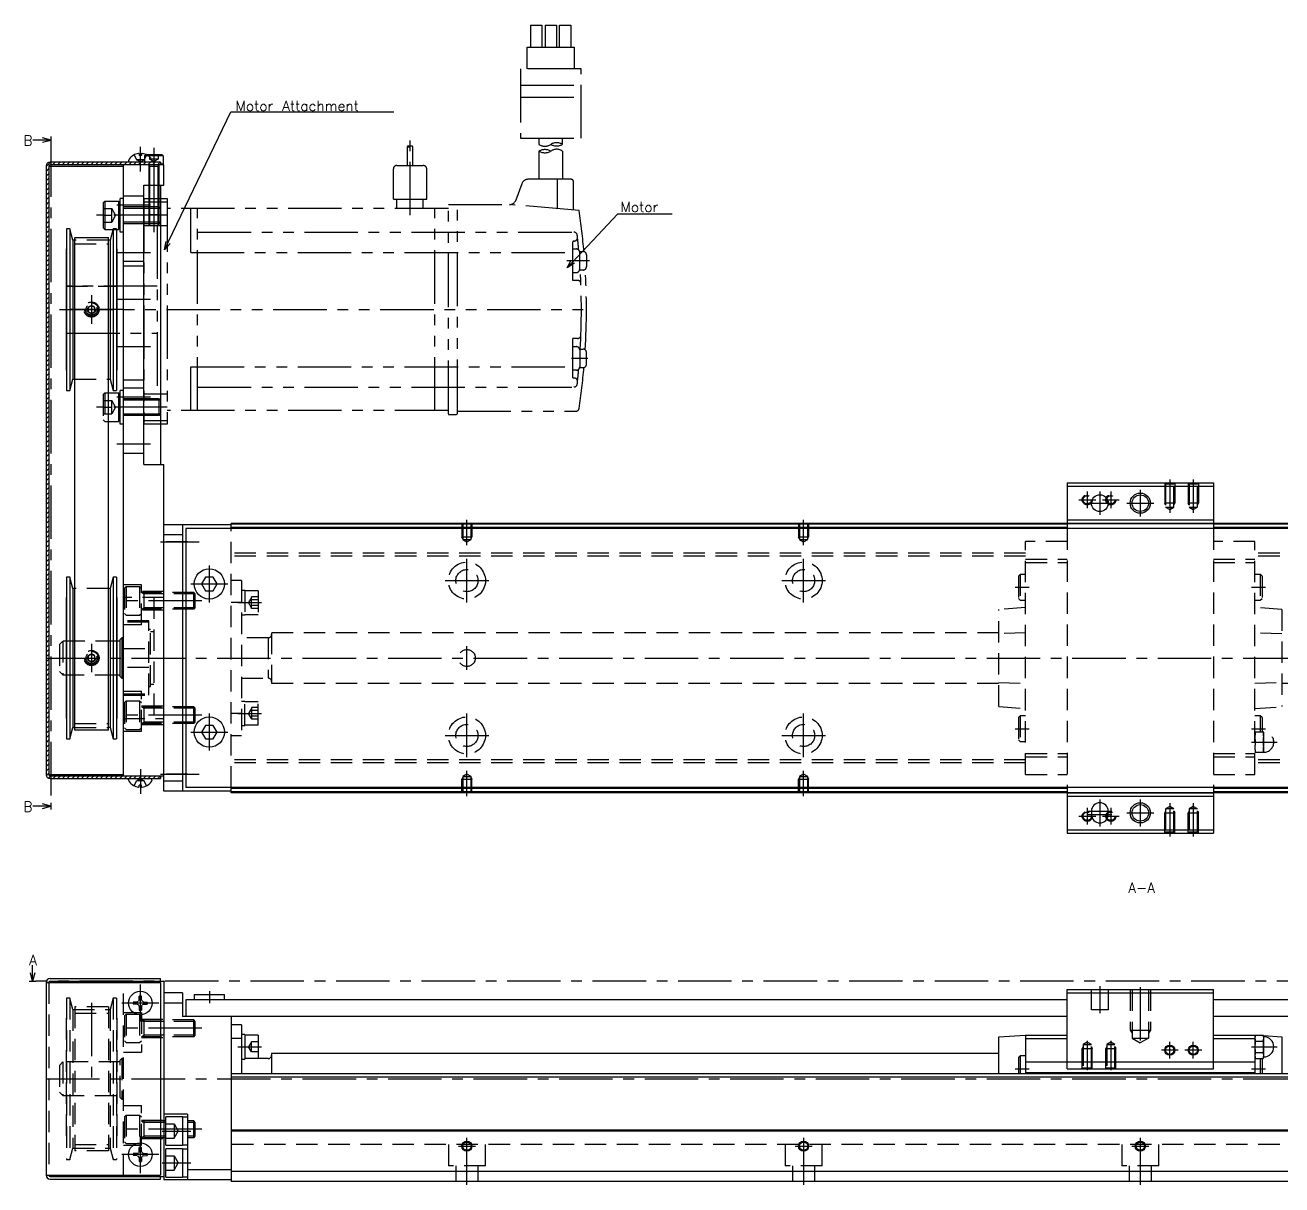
# Model space of a CAD drawing. Extents: x -2 to 939, y -8 to 353.
# Drawn here: x 317.5 to 690.7, y 9 to 353.5 of the extents above; entities that cross this region are included whole.
import ezdxf

# ---------------------------------------------------------------- set-up
doc = ezdxf.new("R2010")
doc.units = 0
doc.header["$LTSCALE"] = 0.5
for name, pattern in [('CENTER', [50.8, 31.75, -6.35, 6.35, -6.35]), ('DASHED', [19.05, 12.7, -6.35]), ('PHANTOM', [63.5, 31.75, -6.35, 6.35, -6.35, 6.35, -6.35])]:
    doc.linetypes.add(name, pattern=pattern)
for name, color, linetype in [('MSM_CENTER', 1, 'CENTER'), ('MSM_CONTINUOUS', 7, 'CONTINUOUS'), ('MSM_DASHED', 4, 'DASHED'), ('MSM_IMAGINARY', 6, 'PHANTOM'), ('MSM_NARROW', 5, 'CONTINUOUS'), ('MSM_PART_NUMBER', 7, 'CONTINUOUS')]:
    doc.layers.add(name, color=color, linetype=linetype)
doc.styles.get("Standard").update_dxf_attribs({"font": 'txt.shx', "height": 3, "bigfont": 'bigfont.shx'})

msp = doc.modelspace()

# ---------------------------------------------------------------- linework, layer by layer
at = {"layer": 'MSM_CENTER'}
for p, q in [((325.07, 318.37), (325.07, 122.5)), ((351.67, 310), (351.67, 317.37)), ((355.67, 317), (355.67, 295)), ((354.67, 300), (344.67, 300)), ((359.67, 297), (338.67, 297)), ((344.67, 286), (354.67, 286)), ((337.17, 273.25), (337.17, 264.75)), ((346.67, 269), (327.67, 269)), ((354.67, 272), (344.67, 272)), ((344.67, 258), (354.67, 258)), ((354.67, 243), (344.67, 243)), ((359.67, 240), (338.67, 240)), ((354.67, 229), (344.67, 229)), ((657.42, 218.5), (657.42, 208.59)), ((664.42, 218.5), (664.42, 208.59)), ((632.92, 215), (632.92, 210)), ((636.67, 215), (636.67, 208)), ((639.92, 215), (639.92, 210)), ((648.67, 215.5), (648.67, 207.5)), ((630.42, 212.5), (635.42, 212.5)), ((633.17, 211.5), (640.17, 211.5)), ((637.42, 212.5), (642.42, 212.5)), ((644.67, 211.5), (652.67, 211.5)), ((448.67, 198.99), (448.67, 206.5)), ((548.67, 198.99), (548.67, 206.5)), ((357.67, 200), (369.17, 200)), ((448.67, 182), (448.67, 195)), ((548.67, 182), (548.67, 195)), ((372.17, 182), (372.17, 193)), ((366.67, 187.5), (377.67, 187.5)), ((442.17, 188.5), (455.17, 188.5)), ((542.17, 188.5), (555.17, 188.5)), ((611.52, 186.5), (615.62, 186.5)), ((681.72, 186.5), (685.82, 186.5)), ((369.97, 182.5), (344.67, 182.5)), ((380.67, 181.95), (387.67, 181.95)), ((337.17, 169.75), (337.17, 161.25)), ((448.67, 162), (448.67, 169)), ((323.67, 165.5), (932.67, 165.5)), ((369.97, 148.5), (344.67, 148.5)), ((372.17, 138), (372.17, 149)), ((380.67, 149.05), (387.67, 149.05)), ((448.67, 136), (448.67, 149)), ((548.67, 136), (548.67, 149)), ((366.67, 143.5), (377.67, 143.5)), ((442.17, 142.5), (455.17, 142.5)), ((542.17, 142.5), (555.17, 142.5)), ((611.52, 144.5), (615.62, 144.5)), ((681.72, 144.5), (685.82, 144.5)), ((681.72, 140.5), (689.32, 140.5)), ((351.67, 132.5), (351.67, 125.13)), ((357.67, 131), (369.17, 131)), ((448.67, 124.5), (448.67, 132.01)), ((548.67, 124.5), (548.67, 132.01)), ((636.67, 123.5), (636.67, 115.5)), ((648.67, 123.5), (648.67, 115.5)), ((632.92, 121), (632.92, 116)), ((633.17, 120), (640.17, 120)), ((639.92, 121), (639.92, 116)), ((644.67, 119.5), (652.67, 119.5)), ((657.42, 122.41), (657.42, 112.5)), ((664.42, 122.41), (664.42, 112.5)), ((630.42, 118.5), (635.42, 118.5)), ((633.17, 119), (640.17, 119)), ((637.42, 118.5), (642.42, 118.5)), ((933.67, 69.5), (320.67, 69.5)), ((351.67, 57.5), (351.67, 68.5)), ((636.67, 68), (636.67, 60)), ((648.67, 67.76), (648.67, 50.18)), ((372.17, 66.5), (372.17, 63)), ((337.17, 63.12), (337.17, 38.5)), ((357.17, 63), (346.17, 63)), ((369.97, 55.5), (344.67, 55.5)), ((380.67, 50), (387.67, 50)), ((632.92, 51.81), (632.92, 43.1)), ((639.92, 51.81), (639.92, 43.1)), ((659.92, 49), (654.92, 49)), ((657.42, 46.5), (657.42, 51.5)), ((666.92, 49), (661.92, 49)), ((664.42, 46.5), (664.42, 51.5)), ((681.72, 50), (689.32, 50)), ((611.52, 43.5), (615.62, 43.5)), ((681.72, 43.5), (685.82, 43.5)), ((323.67, 40.5), (932.67, 40.5)), ((369.97, 25.5), (344.67, 25.5)), ((351.67, 12.5), (351.67, 23.5)), ((358.17, 25), (366.67, 25)), ((448.67, 9), (448.67, 23)), ((548.67, 23), (548.67, 9)), ((648.67, 23), (648.67, 9)), ((446.17, 20.5), (451.17, 20.5)), ((546.17, 20.5), (551.17, 20.5)), ((646.17, 20.5), (651.17, 20.5)), ((357.17, 18), (346.17, 18)), ((358.17, 15.5), (366.67, 15.5))]:
    msp.add_line(p, q, dxfattribs=at)
at = {"layer": 'MSM_CONTINUOUS', "extrusion": (0, 0, -1)}
for p, q in [((325.07, 319.37), (319.71, 319.37)), ((325.07, 319.37), (322.57, 320.04)), ((322.57, 318.7), (325.07, 319.37)), ((325.07, 121.5), (319.71, 121.5)), ((325.07, 121.5), (322.57, 122.17)), ((322.57, 120.83), (325.07, 121.5))]:
    msp.add_line(p, q, dxfattribs=at)
at = {"layer": 'MSM_CONTINUOUS'}
for p, q in [((325.07, 320.37), (325.07, 318.37)), ((351.34, 315.29), (351.36, 314.8)), ((351.98, 314.8), (351.36, 314.8)), ((352, 315.29), (351.98, 314.8)), ((358.12, 315), (353.41, 315)), ((358.42, 314.7), (353.93, 314.7)), ((358.12, 315), (358.42, 314.7)), ((358.42, 314.7), (358.42, 312.3)), ((323.67, 311.6), (323.67, 130.9)), ((324.47, 311.6), (324.47, 130.9)), ((324.47, 311.6), (346.67, 311.6)), ((357.67, 312.8), (324.87, 312.8)), ((358.67, 312), (324.87, 312)), ((346.67, 130.5), (346.67, 312)), ((348.2, 313.16), (348.17, 312.8)), ((355.13, 313.16), (355.17, 312.8)), ((357.67, 312.8), (357.67, 312)), ((357.67, 312.3), (358.42, 312.3)), ((358.12, 312), (358.42, 312.3)), ((358.67, 306), (358.67, 312)), ((352.67, 223), (352.67, 306)), ((352.67, 306), (358.67, 306)), ((354.17, 306), (354.17, 299.5)), ((357.17, 306), (357.17, 299.5)), ((357.67, 306), (357.67, 223)), ((341.17, 301.25), (340.67, 300.75)), ((340.67, 300.75), (340.67, 293.25)), ((341.17, 301.25), (341.17, 292.75)), ((341.17, 301.25), (345.17, 301.25)), ((345.17, 301.25), (345.17, 292.75)), ((345.17, 301.25), (345.67, 300.75)), ((345.67, 292), (345.67, 302)), ((346.67, 302), (345.67, 302)), ((357.23, 299.5), (352.67, 299.5)), ((357.23, 294.5), (357.23, 299.5)), ((357.67, 299.07), (357.23, 299.5)), ((357.23, 294.5), (357.67, 294.93)), ((329.73, 293), (329.73, 245)), ((330.76, 293), (329.73, 293)), ((330.76, 293), (330.76, 245)), ((331.67, 289.62), (330.76, 293)), ((341.17, 292.75), (340.67, 293.25)), ((341.17, 292.75), (343.5, 292.75)), ((343.57, 293), (342.67, 289.62)), ((343.57, 293), (343.57, 245)), ((344.61, 293), (343.57, 293)), ((344.61, 293), (344.61, 245)), ((344.61, 292.75), (345.17, 292.75)), ((345.17, 292.75), (345.67, 293.25)), ((346.67, 292), (345.67, 292)), ((357.23, 294.5), (352.67, 294.5)), ((331.67, 289.62), (331.67, 248.37)), ((332.17, 289.62), (331.67, 289.62)), ((332.17, 144.07), (332.17, 290.43)), ((332.17, 290.43), (342.17, 290.43)), ((342.17, 144.07), (342.17, 290.43)), ((342.67, 289.62), (342.17, 289.62)), ((342.67, 289.62), (342.67, 248.37)), ((329.67, 287), (329.67, 251)), ((329.73, 287), (329.67, 287)), ((344.67, 287), (344.61, 287)), ((344.67, 287), (344.67, 251)), ((329.67, 251), (329.73, 251)), ((344.61, 251), (344.67, 251)), ((330.76, 245), (331.67, 248.37)), ((331.67, 248.37), (332.17, 248.37)), ((342.17, 248.37), (342.67, 248.37)), ((342.67, 248.37), (343.57, 245)), ((329.73, 245), (330.76, 245)), ((342.17, 244.25), (345.17, 244.25)), ((343.57, 245), (344.61, 245)), ((345.17, 244.25), (345.17, 235.75)), ((345.17, 244.25), (345.67, 243.75)), ((345.67, 235), (345.67, 245)), ((346.67, 245), (345.67, 245)), ((357.23, 242.5), (352.67, 242.5)), ((357.67, 242.07), (357.23, 242.5)), ((357.23, 237.5), (357.23, 242.5)), ((342.17, 235.75), (345.17, 235.75)), ((345.17, 235.75), (345.67, 236.25)), ((357.23, 237.5), (352.67, 237.5)), ((357.23, 237.5), (357.67, 237.93)), ((346.67, 235), (345.67, 235)), ((352.67, 223), (358.67, 223)), ((358.67, 125.9), (358.67, 223)), ((626.92, 217.5), (626.92, 204)), ((626.92, 217.5), (670.42, 217.5)), ((626.92, 216.5), (670.42, 216.5)), ((670.42, 217.5), (670.42, 204)), ((378.67, 204), (378.67, 205.5)), ((918.67, 205.5), (378.67, 205.5)), ((626.92, 205.3), (378.67, 205.3)), ((626.92, 206.5), (670.42, 206.5)), ((626.92, 205.5), (670.42, 205.5)), ((918.67, 205.3), (670.42, 205.3)), ((378.67, 205.1), (358.67, 205.1)), ((364.17, 202.1), (358.67, 202.1)), ((364.17, 205.1), (364.17, 125.9)), ((365.17, 204), (365.17, 127)), ((930.17, 204), (365.17, 204)), ((626.92, 204.3), (378.67, 204.3)), ((918.67, 204.3), (670.42, 204.3)), ((329.73, 189.5), (329.73, 141.5)), ((330.76, 189.5), (329.73, 189.5)), ((330.76, 189.5), (330.76, 141.5)), ((331.67, 186.12), (330.76, 189.5)), ((343.57, 189.5), (342.67, 186.12)), ((343.57, 189.5), (343.57, 141.5)), ((344.61, 189.5), (343.57, 189.5)), ((344.61, 189.5), (344.61, 141.5)), ((371.01, 189.5), (369.86, 187.5)), ((369.86, 187.5), (371.01, 185.5)), ((373.32, 189.5), (371.01, 189.5)), ((374.48, 187.5), (373.32, 189.5)), ((373.32, 185.5), (374.48, 187.5)), ((329.67, 183.5), (329.67, 147.5)), ((329.73, 183.5), (329.67, 183.5)), ((331.67, 186.12), (331.67, 144.87)), ((332.17, 186.12), (331.67, 186.12)), ((342.67, 186.12), (342.17, 186.12)), ((342.67, 186.12), (342.67, 144.87)), ((344.67, 183.5), (344.61, 183.5)), ((344.67, 183.5), (344.67, 147.5)), ((371.01, 185.5), (373.32, 185.5)), ((345.67, 170.5), (344.67, 170.5)), ((346.17, 171.5), (345.67, 171)), ((345.67, 160), (345.67, 171)), ((346.17, 171.5), (346.17, 159.5)), ((346.67, 171.5), (346.17, 171.5)), ((344.67, 160.5), (345.67, 160.5)), ((345.67, 160), (346.17, 159.5)), ((346.17, 159.5), (346.67, 159.5)), ((329.67, 147.5), (329.73, 147.5)), ((344.61, 147.5), (344.67, 147.5)), ((330.76, 141.5), (331.67, 144.87)), ((331.67, 144.87), (332.17, 144.87)), ((342.17, 144.07), (332.17, 144.07)), ((342.67, 144.87), (342.17, 144.87)), ((342.67, 144.87), (343.57, 141.5)), ((371.01, 145.5), (369.86, 143.5)), ((369.86, 143.5), (371.01, 141.5)), ((373.32, 145.5), (371.01, 145.5)), ((374.48, 143.5), (373.32, 145.5)), ((373.32, 141.5), (374.48, 143.5)), ((329.73, 141.5), (330.76, 141.5)), ((343.57, 141.5), (344.61, 141.5)), ((371.01, 141.5), (373.32, 141.5)), ((324.47, 130.9), (346.67, 130.9)), ((324.87, 130.5), (358.67, 130.5)), ((324.87, 129.7), (357.67, 129.7)), ((348.2, 129.34), (348.17, 129.7)), ((351.34, 127.21), (351.36, 127.7)), ((351.98, 127.7), (351.36, 127.7)), ((352, 127.21), (351.98, 127.7)), ((355.13, 129.34), (355.17, 129.7)), ((357.67, 130.5), (357.67, 129.7)), ((364.17, 128.9), (358.67, 128.9)), ((930.17, 127), (365.17, 127)), ((378.67, 125.5), (378.67, 127)), ((626.92, 127), (626.92, 113.5)), ((670.42, 127), (670.42, 113.5)), ((378.67, 125.9), (358.67, 125.9)), ((626.92, 126.7), (378.67, 126.7)), ((626.92, 125.7), (378.67, 125.7)), ((918.67, 125.5), (378.67, 125.5)), ((626.92, 125.5), (670.42, 125.5)), ((626.92, 124.5), (670.42, 124.5)), ((918.67, 126.7), (670.42, 126.7)), ((918.67, 125.7), (670.42, 125.7)), ((325.07, 122.5), (325.07, 120.5)), ((634.17, 120), (634.17, 119)), ((639.17, 119), (639.17, 120)), ((626.92, 114.5), (670.42, 114.5)), ((626.92, 113.5), (670.42, 113.5)), ((319.67, 69.5), (319, 72)), ((319.67, 69.5), (319.67, 74.23)), ((320.34, 72), (319.67, 69.5)), ((318.67, 69.5), (320.67, 69.5)), ((323.67, 69.1), (323.67, 11.9)), ((323.67, 69.1), (357.67, 69.1)), ((324.87, 70.3), (357.67, 70.3)), ((324.87, 69.5), (358.67, 69.5)), ((346.67, 69.1), (346.67, 69.5)), ((357.67, 69.5), (357.67, 70.3)), ((357.67, 69.1), (357.67, 11.9)), ((358.67, 69.5), (358.67, 10.5)), ((350.74, 63.33), (351.15, 63.52)), ((351.34, 63.92), (351.15, 63.52)), ((351.34, 63.92), (351.36, 65.08)), ((352, 63.92), (351.98, 65.08)), ((352, 63.92), (352.19, 63.52)), ((352.59, 63.33), (352.19, 63.52)), ((364.17, 66), (358.67, 66)), ((364.17, 66), (364.17, 59)), ((365.17, 64), (365.17, 59)), ((626.92, 64), (365.17, 64)), ((367.67, 65.5), (367.67, 64)), ((367.67, 65.5), (376.67, 65.5)), ((376.67, 64), (376.67, 65.5)), ((626.92, 67), (670.42, 67)), ((626.92, 43.5), (626.92, 67)), ((626.92, 66), (670.42, 66)), ((670.42, 43.5), (670.42, 67)), ((930.17, 64), (670.42, 64)), ((350.74, 63.33), (349.59, 63.31)), ((350.74, 62.67), (349.59, 62.69)), ((350.74, 62.67), (351.15, 62.48)), ((351.34, 62.08), (351.15, 62.48)), ((351.34, 62.08), (351.36, 60.92)), ((352, 62.08), (351.98, 60.92)), ((352, 62.08), (352.19, 62.48)), ((352.59, 62.67), (352.19, 62.48)), ((352.59, 63.33), (353.74, 63.31)), ((352.59, 62.67), (353.74, 62.69)), ((364.17, 63), (358.67, 63)), ((626.92, 59), (364.17, 59)), ((378.67, 59), (378.67, 10)), ((381.67, 56.5), (378.67, 56.5)), ((381.67, 56.5), (381.67, 42)), ((930.67, 59), (670.42, 59)), ((381.67, 52.5), (378.67, 52.5)), ((382.67, 53.65), (381.67, 53.65)), ((382.67, 53.65), (382.67, 46.35)), ((386.67, 53.5), (382.67, 53.5)), ((386.67, 53.5), (386.67, 46.5)), ((606.62, 53), (614.62, 53.5)), ((606.62, 42), (606.62, 53)), ((614.62, 53.5), (626.92, 53.5)), ((614.62, 53.5), (614.62, 42)), ((614.62, 52.5), (626.92, 52.5)), ((670.42, 53.5), (682.72, 53.5)), ((670.42, 52.5), (682.72, 52.5)), ((682.72, 53.5), (683.29, 53.46)), ((682.72, 53.5), (682.72, 42)), ((682.84, 53.46), (682.72, 53)), ((682.72, 52.41), (682.72, 52.6)), ((682.84, 53.46), (685.19, 53.46)), ((685.32, 53), (685.19, 53.46)), ((685.22, 53.34), (690.72, 53)), ((685.32, 47), (685.32, 53)), ((690.72, 53), (690.72, 42)), ((682.84, 51.73), (685.19, 51.73)), ((381.67, 46.35), (382.67, 46.35)), ((389.67, 46.5), (382.67, 46.5)), ((390.67, 48), (390.67, 42)), ((606.62, 48), (390.67, 48)), ((613.02, 47.3), (612.52, 46.8)), ((612.52, 46.8), (612.52, 42)), ((614.62, 47.3), (613.02, 47.3)), ((613.02, 47.3), (613.02, 42)), ((614.62, 45.5), (682.72, 45.5)), ((682.72, 47), (682.84, 46.54)), ((682.84, 48.27), (685.19, 48.27)), ((682.84, 46.54), (685.19, 46.54)), ((684.32, 46.54), (684.32, 42)), ((684.82, 46.54), (684.82, 42)), ((685.19, 46.54), (685.32, 47)), ((918.67, 42), (378.67, 42)), ((614.62, 42.4), (682.72, 42.4)), ((626.92, 43.5), (670.42, 43.5)), ((918.67, 41), (378.67, 41)), ((365.67, 30), (358.67, 30)), ((365.67, 30), (365.67, 10.5)), ((359.17, 29), (359.17, 21)), ((364.17, 29.25), (359.42, 29.25)), ((364.17, 29.25), (364.17, 20.75)), ((365.67, 29.15), (364.17, 29.15)), ((918.67, 25.2), (378.67, 25.2)), ((918.67, 25), (378.67, 25)), ((351.34, 18.92), (351.15, 18.52)), ((351.34, 18.92), (351.36, 20.08)), ((352, 18.92), (351.98, 20.08)), ((352, 18.92), (352.19, 18.52)), ((359.17, 19.5), (359.17, 11.5)), ((359.42, 20.75), (364.17, 20.75)), ((364.17, 19.75), (359.42, 19.75)), ((364.17, 20.85), (365.67, 20.85)), ((364.17, 19.75), (364.17, 11.25)), ((365.67, 19.65), (364.17, 19.65)), ((350.74, 18.33), (349.59, 18.31)), ((350.74, 17.67), (349.59, 17.69)), ((350.74, 18.33), (351.15, 18.52)), ((350.74, 17.67), (351.15, 17.48)), ((351.34, 17.08), (351.15, 17.48)), ((351.34, 17.08), (351.36, 15.92)), ((352, 17.08), (351.98, 15.92)), ((352, 17.08), (352.19, 17.48)), ((352.59, 18.33), (352.19, 18.52)), ((352.59, 17.67), (352.19, 17.48)), ((352.59, 18.33), (353.74, 18.31)), ((352.59, 17.67), (353.74, 17.69)), ((323.67, 11.9), (357.67, 11.9)), ((324.87, 11.5), (358.67, 11.5)), ((346.67, 11.5), (346.67, 11.9)), ((357.67, 10.7), (357.67, 11.5)), ((359.42, 11.25), (364.17, 11.25)), ((364.17, 11.35), (365.67, 11.35)), ((378.67, 13.5), (365.67, 13.5)), ((918.67, 13), (378.67, 13)), ((324.87, 10.7), (357.67, 10.7)), ((378.67, 10.5), (358.67, 10.5)), ((918.67, 10), (378.67, 10))]:
    msp.add_line(p, q, dxfattribs=at)
for centre, radius in [((636.67, 211.5), 2.5), ((648.67, 211.5), 2.46), ((372.17, 187.5), 4.5), ((372.17, 143.5), 4.5), ((648.67, 119.5), 2.46), ((351.67, 63), 3.5), ((657.42, 49), 1.23), ((664.42, 49), 1.23), ((351.67, 18), 3.5), ((448.67, 20.5), 1.23), ((548.67, 20.5), 1.23), ((648.67, 20.5), 1.23)]:
    msp.add_circle(centre, radius, dxfattribs=at)
for centre, radius, start, end in [((349.29, 313.07), 1.1, 144.8906, 175), ((351.67, 311.4), 4, 97.4656, 144.8906), ((351.14, 315.06), 0.305, 49.0368, 87.9309), ((352.2, 315.06), 0.305, 92.0691, 130.9632), ((351.67, 311.4), 4, 35.1094, 82.5344), ((354.04, 313.07), 1.1, 5, 35.1094), ((324.87, 311.6), 1.2, 90, 180), ((324.87, 311.6), 0.4, 90, 180), ((324.87, 130.9), 1.2, 180, 270), ((324.87, 130.9), 0.4, 180, 270), ((349.29, 129.43), 1.1, 185, 215.1094), ((351.67, 131.1), 4, 215.1094, 262.5344), ((351.14, 127.44), 0.305, 272.0691, 310.9632), ((352.2, 127.44), 0.305, 229.0368, 267.9309), ((351.67, 131.1), 4, 277.4656, 324.8906), ((354.04, 129.43), 1.1, 324.8906, 355), ((636.67, 120), 2.5, 0, 180), ((636.67, 119), 2.5, 180, 0), ((324.87, 69.1), 1.2, 90, 180), ((324.87, 69.1), 0.4, 90, 180), ((351.67, 63), 2.1, 81.4911, 98.5089), ((351.67, 63), 2.1, 171.4911, 188.5089), ((351.67, 63), 2.1, 261.4911, 278.5089), ((351.67, 63), 2.1, 351.4911, 8.5089), ((686.02, 52.57), 3.31, 164.2277, 179.4294), ((686.02, 52.63), 3.31, 180.5738, 195.7691), ((682.01, 52.56), 3.31, 0.5738, 15.7691), ((682.01, 52.63), 3.31, 344.2277, 359.4294), ((685.32, 50), 3, 270, 90), ((695.6, 49.95), 12.89, 172.0306, 179.7562), ((696.17, 50.1), 13.46, 180.407, 187.8062), ((672.33, 49.94), 12.98, 0.2719, 7.9413), ((671.86, 50.1), 13.46, 352.1938, 359.593), ((389.67, 47.5), 1, 270, 0), ((686.02, 47.37), 3.31, 164.2277, 179.4294), ((686.02, 47.44), 3.31, 180.5738, 195.7691), ((682.01, 47.37), 3.31, 0.5738, 15.7691), ((682.01, 47.43), 3.31, 344.2277, 359.4294), ((359.42, 29), 0.25, 90, 180), ((351.67, 18), 2.1, 81.4911, 98.5089), ((359.42, 21), 0.25, 180, 270), ((359.42, 19.5), 0.25, 90, 180), ((351.67, 18), 2.1, 171.4911, 188.5089), ((351.67, 18), 2.1, 261.4911, 278.5089), ((351.67, 18), 2.1, 351.4911, 8.5089), ((324.87, 11.9), 1.2, 180, 270), ((324.87, 11.9), 0.4, 180, 270), ((359.42, 11.5), 0.25, 180, 270)]:
    msp.add_arc(centre, radius, start, end, dxfattribs=at)
at = {"layer": 'MSM_DASHED'}
for p, q in [((349.8, 314.94), (350.52, 313.47)), ((353.54, 314.94), (352.81, 313.47)), ((352.92, 314.7), (353.22, 315)), ((353.93, 314.7), (352.92, 314.7)), ((352.92, 314.7), (352.92, 312.8)), ((353.41, 315), (353.22, 315)), ((354.42, 315), (354.42, 313.7)), ((356.92, 313.7), (354.42, 313.7)), ((355.67, 312.98), (354.42, 313.7)), ((355.67, 315), (355.67, 313.7)), ((356.92, 313.7), (355.67, 312.98)), ((356.92, 315), (356.92, 313.7)), ((351.67, 312.86), (350.52, 313.47)), ((352.81, 313.47), (350.52, 313.47)), ((351.67, 312.86), (352.81, 313.47)), ((354.15, 311.95), (354.44, 311.46)), ((354.17, 311.9), (354.17, 306)), ((357.17, 311.46), (354.17, 311.46)), ((354.44, 311.46), (354.44, 306)), ((357.18, 311.95), (356.9, 311.46)), ((356.9, 311.46), (356.9, 306)), ((357.17, 311.9), (357.17, 306)), ((352.67, 302.65), (346.67, 302.65)), ((340.67, 299), (343.17, 299)), ((344.32, 297), (343.17, 299)), ((343.17, 295), (343.17, 299)), ((352.67, 299.5), (346.67, 299.5)), ((352.67, 299.07), (346.67, 299.07)), ((354.17, 299.5), (354.17, 297.27)), ((354.44, 299.5), (354.44, 297)), ((356.9, 299.5), (356.9, 297)), ((357.17, 299.5), (357.17, 297.27)), ((340.67, 297), (343.17, 297)), ((340.67, 295), (343.17, 295)), ((344.32, 297), (343.17, 295)), ((352.67, 294.93), (346.67, 294.93)), ((354.44, 297), (354.17, 297.27)), ((354.17, 297.27), (357.17, 297.27)), ((356.9, 297), (354.44, 297)), ((357.17, 297.27), (356.9, 297)), ((343.5, 292.75), (344.61, 292.75)), ((352.67, 294.5), (346.67, 294.5)), ((342.17, 289.62), (332.17, 289.62)), ((332.17, 288.49), (342.17, 288.49)), ((346.67, 283.35), (352.67, 283.35)), ((346.67, 282), (352.67, 282)), ((329.67, 276), (344.67, 276)), ((337.17, 270.15), (336.17, 269.58)), ((336.17, 269.58), (336.17, 268.42)), ((338.17, 269.58), (337.17, 270.15)), ((338.17, 268.42), (338.17, 269.58)), ((336.17, 268.42), (337.17, 267.85)), ((337.17, 267.85), (338.17, 268.42)), ((329.67, 262), (344.67, 262)), ((332.17, 248.37), (342.17, 248.37)), ((352.67, 248), (346.67, 248)), ((341.17, 244.25), (340.67, 243.75)), ((340.67, 243.75), (340.67, 236.25)), ((341.17, 244.25), (341.17, 235.75)), ((341.17, 244.25), (342.17, 244.25)), ((352.67, 245.65), (346.67, 245.65)), ((340.67, 242), (343.17, 242)), ((340.67, 240), (343.17, 240)), ((344.32, 240), (343.17, 242)), ((343.17, 238), (343.17, 242)), ((344.32, 240), (343.17, 238)), ((352.67, 242.5), (346.67, 242.5)), ((352.67, 242.07), (346.67, 242.07)), ((340.67, 238), (343.17, 238)), ((341.17, 235.75), (340.67, 236.25)), ((341.17, 235.75), (342.17, 235.75)), ((352.67, 237.93), (346.67, 237.93)), ((352.67, 237.5), (346.67, 237.5)), ((346.67, 226.35), (352.67, 226.35)), ((655.92, 217.5), (656.19, 217.23)), ((655.92, 217.5), (655.92, 211.5)), ((656.19, 217.23), (656.19, 210.3)), ((656.19, 217.23), (658.65, 217.23)), ((658.65, 217.23), (658.92, 217.5)), ((658.65, 210.3), (658.65, 217.23)), ((658.92, 217.5), (658.92, 211.5)), ((662.92, 217.5), (663.19, 217.23)), ((662.92, 217.5), (662.92, 211.5)), ((663.19, 217.23), (663.19, 210.3)), ((663.19, 217.23), (665.65, 217.23)), ((665.65, 217.23), (665.92, 217.5)), ((665.65, 210.3), (665.65, 217.23)), ((665.92, 217.5), (665.92, 211.5)), ((658.92, 211.5), (655.92, 211.5)), ((656.19, 211.03), (655.92, 211.5)), ((656.19, 210.3), (657.42, 209.59)), ((656.19, 210.3), (658.65, 210.3)), ((657.42, 209.59), (658.65, 210.3)), ((658.65, 211.03), (658.92, 211.5)), ((665.92, 211.5), (662.92, 211.5)), ((663.19, 211.03), (662.92, 211.5)), ((663.19, 210.3), (664.42, 209.59)), ((663.19, 210.3), (665.65, 210.3)), ((664.42, 209.59), (665.65, 210.3)), ((665.65, 211.03), (665.92, 211.5)), ((447.17, 205.5), (447.17, 201.5)), ((447.44, 205.5), (447.44, 200.7)), ((449.9, 200.7), (449.9, 205.5)), ((450.17, 205.5), (450.17, 201.5)), ((547.17, 205.5), (547.17, 201.5)), ((547.44, 205.5), (547.44, 200.7)), ((549.9, 200.7), (549.9, 205.5)), ((550.17, 205.5), (550.17, 201.5)), ((670.42, 205.5), (626.92, 205.5)), ((378.67, 127), (378.67, 204)), ((626.92, 204), (626.92, 127)), ((670.42, 204), (670.42, 127)), ((365.67, 200), (358.67, 200)), ((447.17, 201.5), (450.17, 201.5)), ((447.44, 201.03), (447.17, 201.5)), ((447.44, 200.7), (448.67, 199.99)), ((447.44, 200.7), (449.9, 200.7)), ((448.67, 199.99), (449.9, 200.7)), ((449.9, 201.03), (450.17, 201.5)), ((547.17, 201.5), (550.17, 201.5)), ((547.44, 201.03), (547.17, 201.5)), ((547.44, 200.7), (549.9, 200.7)), ((547.44, 200.7), (548.67, 199.99)), ((548.67, 199.99), (549.9, 200.7)), ((549.9, 201.03), (550.17, 201.5)), ((626.92, 200.1), (614.62, 200.1)), ((614.62, 130.9), (614.62, 200.1)), ((682.72, 200.1), (670.42, 200.1)), ((682.72, 130.9), (682.72, 200.1)), ((614.62, 196.65), (378.67, 196.65)), ((614.62, 195.75), (378.67, 195.75)), ((614.62, 194.85), (626.92, 194.85)), ((670.42, 194.85), (682.72, 194.85)), ((918.67, 196.65), (682.72, 196.65)), ((918.67, 195.75), (682.72, 195.75)), ((614.62, 193.85), (626.92, 193.85)), ((670.42, 193.85), (682.72, 193.85)), ((351.97, 187.25), (346.67, 187.25)), ((347.47, 186.75), (346.97, 186.25)), ((347.47, 186.75), (347.47, 178.25)), ((347.47, 186.75), (351.47, 186.75)), ((351.47, 186.75), (351.47, 178.25)), ((351.47, 186.75), (351.97, 186.25)), ((351.97, 175.38), (351.97, 187.25)), ((381.67, 188.5), (378.67, 188.5)), ((381.67, 188.5), (381.67, 142.5)), ((613.02, 190.3), (612.52, 189.8)), ((612.52, 189.8), (612.52, 183.2)), ((613.02, 190.3), (613.02, 182.7)), ((614.62, 190.3), (613.02, 190.3)), ((684.32, 190.3), (682.72, 190.3)), ((684.32, 190.3), (684.32, 182.7)), ((684.82, 189.8), (684.32, 190.3)), ((684.82, 189.8), (684.82, 183.2)), ((342.17, 186.12), (332.17, 186.12)), ((358.67, 183.5), (346.67, 183.5)), ((346.97, 186.25), (346.97, 178.75)), ((358.67, 185.25), (351.97, 185.25)), ((367.53, 185), (351.97, 185)), ((351.97, 185), (352.72, 184.57)), ((352.72, 185), (352.72, 180)), ((367.97, 184.57), (352.72, 184.57)), ((355.67, 183.5), (355.67, 147.5)), ((367.97, 184.57), (367.53, 185)), ((367.53, 180), (367.53, 185)), ((367.97, 180.43), (367.97, 184.57)), ((382.67, 185.6), (381.67, 185.6)), ((382.67, 185.6), (382.67, 178.3)), ((386.67, 185.45), (382.67, 185.45)), ((384.67, 183.45), (383.8, 181.95)), ((384.67, 180.22), (384.67, 183.69)), ((386.67, 183.69), (384.67, 183.69)), ((386.67, 185.45), (386.67, 178.45)), ((612.52, 183.2), (613.02, 182.7)), ((684.32, 182.7), (684.82, 183.2)), ((351.97, 180), (352.72, 180.43)), ((367.53, 180), (351.97, 180)), ((358.67, 179.75), (351.97, 179.75)), ((367.97, 180.43), (352.72, 180.43)), ((367.53, 180), (367.97, 180.43)), ((381.67, 182.02), (378.67, 182.02)), ((384.67, 180.45), (383.8, 181.95)), ((386.67, 182.82), (384.67, 182.82)), ((386.67, 181.09), (384.67, 181.09)), ((386.67, 180.22), (384.67, 180.22)), ((614.62, 180.5), (606.62, 179.94)), ((606.62, 151.06), (606.62, 179.94)), ((613.02, 182.7), (614.62, 182.7)), ((682.72, 182.7), (684.32, 182.7)), ((690.72, 179.94), (682.72, 180.5)), ((690.72, 179.94), (690.72, 151.06)), ((354.17, 176.5), (346.67, 176.5)), ((354.17, 176.14), (346.67, 176.14)), ((347.47, 178.25), (346.97, 178.75)), ((347.47, 178.25), (351.47, 178.25)), ((351.47, 178.25), (351.97, 178.75)), ((354.17, 154.5), (354.17, 176.5)), ((381.67, 178.3), (382.67, 178.3)), ((382.67, 178.45), (386.67, 178.45)), ((351.97, 175.38), (346.67, 175.38)), ((354.67, 174), (354.17, 174)), ((354.67, 157), (354.67, 174)), ((355.67, 173.25), (354.67, 173.25)), ((390.67, 173), (390.67, 158)), ((606.62, 173), (390.67, 173)), ((614.62, 172.98), (606.62, 172.73)), ((690.72, 172.73), (682.72, 172.98)), ((918.67, 173), (690.72, 173)), ((328.67, 170.5), (327.67, 169.5)), ((327.67, 169.5), (327.67, 161.5)), ((344.67, 170.5), (328.67, 170.5)), ((328.67, 170.5), (328.67, 160.5)), ((346.67, 168.3), (354.17, 168.3)), ((389.67, 171.5), (381.67, 171.5)), ((389.67, 171.5), (389.67, 159.5)), ((337.17, 166.65), (336.17, 166.08)), ((336.17, 166.08), (336.17, 164.92)), ((336.17, 164.92), (337.17, 164.35)), ((338.17, 166.08), (337.17, 166.65)), ((337.17, 164.35), (338.17, 164.92)), ((338.17, 164.92), (338.17, 166.08)), ((327.67, 161.5), (328.67, 160.5)), ((354.17, 162.7), (346.67, 162.7)), ((328.67, 160.5), (344.67, 160.5)), ((354.17, 157), (354.67, 157)), ((354.67, 157.75), (355.67, 157.75)), ((381.67, 159.5), (389.67, 159.5)), ((390.67, 158), (606.62, 158)), ((606.62, 158.27), (614.62, 158.02)), ((682.72, 158.02), (690.72, 158.27)), ((690.72, 158), (918.67, 158)), ((346.67, 155.62), (351.97, 155.62)), ((346.67, 154.86), (354.17, 154.86)), ((346.67, 154.5), (354.17, 154.5)), ((351.97, 143.75), (351.97, 155.62)), ((347.47, 152.75), (346.97, 152.25)), ((346.97, 152.25), (346.97, 144.75)), ((347.47, 152.75), (351.47, 152.75)), ((347.47, 152.75), (347.47, 144.25)), ((351.47, 152.75), (351.47, 144.25)), ((351.47, 152.75), (351.97, 152.25)), ((351.97, 151.25), (358.67, 151.25)), ((367.53, 151), (351.97, 151)), ((351.97, 151), (352.72, 150.57)), ((352.72, 151), (352.72, 146)), ((367.97, 150.57), (352.72, 150.57)), ((367.53, 146), (367.53, 151)), ((367.97, 150.57), (367.53, 151)), ((367.97, 146.43), (367.97, 150.57)), ((381.67, 152.7), (382.67, 152.7)), ((382.67, 145.4), (382.67, 152.7)), ((382.67, 152.55), (386.67, 152.55)), ((384.67, 150.55), (383.8, 149.05)), ((384.67, 150.78), (384.67, 147.31)), ((386.67, 150.78), (384.67, 150.78)), ((386.67, 149.91), (384.67, 149.91)), ((386.67, 145.55), (386.67, 152.55)), ((606.62, 151.06), (614.62, 150.5)), ((682.72, 150.5), (690.72, 151.06)), ((332.17, 146.01), (342.17, 146.01)), ((346.67, 147.5), (358.67, 147.5)), ((351.97, 146), (352.72, 146.43)), ((367.53, 146), (351.97, 146)), ((351.97, 145.75), (358.67, 145.75)), ((367.97, 146.43), (352.72, 146.43)), ((367.53, 146), (367.97, 146.43)), ((381.67, 148.98), (378.67, 148.98)), ((384.67, 147.55), (383.8, 149.05)), ((386.67, 148.18), (384.67, 148.18)), ((386.67, 147.31), (384.67, 147.31)), ((613.02, 148.3), (612.52, 147.8)), ((612.52, 147.8), (612.52, 141.2)), ((613.02, 148.3), (613.02, 140.7)), ((614.62, 148.3), (613.02, 148.3)), ((684.32, 148.3), (682.72, 148.3)), ((684.82, 147.8), (684.32, 148.3)), ((684.32, 148.3), (684.32, 143.5)), ((684.82, 147.8), (684.82, 143.5)), ((332.17, 144.87), (342.17, 144.87)), ((346.67, 143.75), (351.97, 143.75)), ((347.47, 144.25), (346.97, 144.75)), ((347.47, 144.25), (351.47, 144.25)), ((351.47, 144.25), (351.97, 144.75)), ((378.67, 142.5), (381.67, 142.5)), ((382.67, 145.4), (381.67, 145.4)), ((386.67, 145.55), (382.67, 145.55)), ((685.32, 143.5), (682.72, 143.5)), ((685.32, 137.5), (685.32, 143.5)), ((612.52, 141.2), (613.02, 140.7)), ((613.02, 140.7), (614.62, 140.7)), ((682.84, 140.5), (685.19, 140.5)), ((614.62, 135.25), (378.67, 135.25)), ((614.62, 137.15), (626.92, 137.15)), ((614.62, 136.15), (626.92, 136.15)), ((670.42, 137.15), (682.72, 137.15)), ((670.42, 136.15), (682.72, 136.15)), ((682.72, 137.5), (685.32, 137.5)), ((918.67, 135.25), (682.72, 135.25)), ((365.67, 131), (358.67, 131)), ((614.62, 134.35), (378.67, 134.35)), ((448.67, 131.01), (447.44, 130.3)), ((449.9, 130.3), (448.67, 131.01)), ((548.67, 131.01), (547.44, 130.3)), ((549.9, 130.3), (548.67, 131.01)), ((614.62, 130.9), (626.92, 130.9)), ((670.42, 130.9), (682.72, 130.9)), ((918.67, 134.35), (682.72, 134.35)), ((349.8, 127.56), (350.52, 129.03)), ((351.67, 129.64), (350.52, 129.03)), ((352.81, 129.03), (350.52, 129.03)), ((351.67, 129.64), (352.81, 129.03)), ((353.54, 127.56), (352.81, 129.03)), ((447.44, 129.97), (447.17, 129.5)), ((447.17, 125.5), (447.17, 129.5)), ((447.17, 129.5), (450.17, 129.5)), ((447.44, 130.3), (447.44, 125.5)), ((447.44, 130.3), (449.9, 130.3)), ((449.9, 125.5), (449.9, 130.3)), ((449.9, 129.97), (450.17, 129.5)), ((450.17, 125.5), (450.17, 129.5)), ((547.44, 129.97), (547.17, 129.5)), ((547.17, 129.5), (550.17, 129.5)), ((547.17, 125.5), (547.17, 129.5)), ((547.44, 130.3), (549.9, 130.3)), ((547.44, 130.3), (547.44, 125.5)), ((549.9, 125.5), (549.9, 130.3)), ((549.9, 129.97), (550.17, 129.5)), ((550.17, 125.5), (550.17, 129.5)), ((670.42, 125.5), (626.92, 125.5)), ((656.19, 119.97), (655.92, 119.5)), ((655.92, 113.5), (655.92, 119.5)), ((655.92, 119.5), (658.92, 119.5)), ((657.42, 121.41), (656.19, 120.7)), ((656.19, 120.7), (656.19, 113.77)), ((658.65, 120.7), (656.19, 120.7)), ((658.65, 120.7), (657.42, 121.41)), ((658.65, 113.77), (658.65, 120.7)), ((658.65, 119.97), (658.92, 119.5)), ((658.92, 113.5), (658.92, 119.5)), ((663.19, 119.97), (662.92, 119.5)), ((662.92, 113.5), (662.92, 119.5)), ((662.92, 119.5), (665.92, 119.5)), ((664.42, 121.41), (663.19, 120.7)), ((663.19, 120.7), (663.19, 113.77)), ((665.65, 120.7), (663.19, 120.7)), ((665.65, 120.7), (664.42, 121.41)), ((665.65, 113.77), (665.65, 120.7)), ((665.65, 119.97), (665.92, 119.5)), ((665.92, 113.5), (665.92, 119.5)), ((656.19, 113.77), (655.92, 113.5)), ((658.65, 113.77), (656.19, 113.77)), ((658.92, 113.5), (658.65, 113.77)), ((663.19, 113.77), (662.92, 113.5)), ((665.65, 113.77), (663.19, 113.77)), ((665.92, 113.5), (665.65, 113.77)), ((324.47, 69.1), (324.47, 11.9)), ((346.67, 11.9), (346.67, 69.1)), ((329.73, 64.5), (329.73, 16.5)), ((330.76, 64.5), (329.73, 64.5)), ((330.76, 64.5), (330.76, 16.5)), ((331.67, 61.12), (330.76, 64.5)), ((343.57, 64.5), (342.67, 61.12)), ((343.57, 64.5), (343.57, 16.5)), ((344.61, 64.5), (343.57, 64.5)), ((344.61, 64.5), (344.61, 16.5)), ((634.17, 61), (634.17, 67)), ((639.17, 67), (639.17, 61)), ((645.67, 67), (645.67, 55)), ((646.21, 67), (646.21, 52.6)), ((651.12, 67), (651.12, 52.6)), ((651.67, 67), (651.67, 55)), ((331.67, 61.12), (331.67, 19.88)), ((331.67, 61.12), (342.67, 61.12)), ((332.17, 61.93), (332.17, 19.07)), ((342.17, 61.93), (332.17, 61.93)), ((332.17, 59.99), (342.17, 59.99)), ((342.17, 61.93), (342.17, 19.07)), ((342.67, 61.12), (342.67, 19.75)), ((346.67, 60.25), (351.97, 60.25)), ((347.47, 59.75), (346.97, 59.25)), ((347.47, 59.75), (347.47, 51.25)), ((347.47, 59.75), (351.47, 59.75)), ((351.47, 59.75), (351.47, 51.25)), ((351.47, 59.75), (351.97, 59.25)), ((351.97, 60.25), (351.97, 48.43)), ((639.17, 61), (634.17, 61)), ((329.67, 58.5), (329.67, 22.5)), ((329.73, 58.5), (329.67, 58.5)), ((344.67, 58.5), (344.61, 58.5)), ((344.67, 58.5), (344.67, 22.5)), ((346.97, 59.25), (346.97, 51.75)), ((351.97, 58.25), (358.67, 58.25)), ((367.53, 58), (351.97, 58)), ((351.97, 58), (352.72, 57.57)), ((352.72, 58), (352.72, 53)), ((367.97, 57.57), (352.72, 57.57)), ((367.53, 53), (367.53, 58)), ((367.97, 57.57), (367.53, 58)), ((367.97, 53.43), (367.97, 57.57)), ((351.97, 53), (352.72, 53.43)), ((367.53, 53), (351.97, 53)), ((351.97, 52.75), (358.67, 52.75)), ((367.97, 53.43), (352.72, 53.43)), ((367.53, 53), (367.97, 53.43)), ((645.67, 55), (651.67, 55)), ((645.67, 55), (646.21, 54.06)), ((646.21, 52.6), (651.12, 52.6)), ((646.21, 52.6), (648.67, 51.18)), ((651.12, 52.6), (648.67, 51.18)), ((651.67, 55), (651.12, 54.06)), ((347.47, 51.25), (346.97, 51.75)), ((347.47, 51.25), (351.47, 51.25)), ((351.47, 51.25), (351.97, 51.75)), ((384.67, 51.5), (383.8, 50)), ((384.67, 48.5), (383.8, 50)), ((384.67, 48.5), (384.67, 51.5)), ((386.67, 51.5), (384.67, 51.5)), ((384.67, 50), (386.67, 50)), ((631.69, 49.97), (631.42, 49.5)), ((631.42, 43.5), (631.42, 49.5)), ((631.42, 49.5), (634.42, 49.5)), ((632.92, 51.41), (631.69, 50.7)), ((631.69, 50.7), (631.69, 43.77)), ((631.69, 50.7), (634.15, 50.7)), ((634.15, 50.7), (632.92, 51.41)), ((634.15, 43.77), (634.15, 50.7)), ((634.15, 49.97), (634.42, 49.5)), ((634.42, 43.5), (634.42, 49.5)), ((638.69, 49.97), (638.42, 49.5)), ((638.42, 43.5), (638.42, 49.5)), ((638.42, 49.5), (641.42, 49.5)), ((639.92, 51.41), (638.69, 50.7)), ((638.69, 50.7), (641.15, 50.7)), ((638.69, 50.7), (638.69, 43.77)), ((641.15, 50.7), (639.92, 51.41)), ((641.15, 43.77), (641.15, 50.7)), ((641.15, 49.97), (641.42, 49.5)), ((641.42, 43.5), (641.42, 49.5)), ((328.67, 45.5), (327.67, 44.5)), ((345.67, 45.5), (328.67, 45.5)), ((328.67, 45.5), (328.67, 35.5)), ((346.17, 46.5), (345.67, 46)), ((345.67, 35), (345.67, 46)), ((346.17, 46.5), (346.17, 34.5)), ((346.67, 46.5), (346.17, 46.5)), ((346.67, 48.43), (351.97, 48.43)), ((386.67, 48.5), (384.67, 48.5)), ((327.67, 44.5), (327.67, 36.5)), ((631.69, 43.77), (631.42, 43.5)), ((631.69, 43.77), (634.15, 43.77)), ((634.42, 43.5), (634.15, 43.77)), ((638.69, 43.77), (638.42, 43.5)), ((638.69, 43.77), (641.15, 43.77)), ((641.42, 43.5), (641.15, 43.77)), ((327.67, 36.5), (328.67, 35.5)), ((328.67, 35.5), (345.67, 35.5)), ((345.67, 35), (346.17, 34.5)), ((346.17, 34.5), (346.67, 34.5)), ((346.67, 32.57), (351.97, 32.57)), ((351.97, 20.75), (351.97, 32.57)), ((347.47, 29.75), (346.97, 29.25)), ((346.97, 29.25), (346.97, 21.75)), ((347.47, 29.75), (347.47, 21.25)), ((347.47, 29.75), (351.47, 29.75)), ((351.47, 29.75), (351.47, 21.25)), ((351.47, 29.75), (351.97, 29.25)), ((351.97, 28.25), (358.67, 28.25)), ((359.17, 28), (351.97, 28)), ((351.97, 28), (352.72, 27.57)), ((352.72, 28), (352.72, 23)), ((359.17, 27.57), (352.72, 27.57)), ((359.17, 27.12), (361.67, 27.12)), ((361.67, 27.12), (361.67, 22.88)), ((361.67, 27.12), (362.89, 25)), ((367.53, 28), (365.67, 28)), ((367.97, 27.57), (365.67, 27.57)), ((367.53, 23), (367.53, 28)), ((367.97, 27.57), (367.53, 28)), ((367.97, 23.43), (367.97, 27.57)), ((329.67, 22.5), (329.73, 22.5)), ((344.61, 22.5), (344.67, 22.5)), ((351.97, 23), (352.72, 23.43)), ((359.17, 23), (351.97, 23)), ((351.97, 22.75), (358.67, 22.75)), ((359.17, 23.43), (352.72, 23.43)), ((359.17, 25), (361.67, 25)), ((359.17, 22.88), (361.67, 22.88)), ((361.67, 22.88), (362.89, 25)), ((367.97, 23.43), (365.67, 23.43)), ((367.53, 23), (365.67, 23)), ((367.53, 23), (367.97, 23.43)), ((330.76, 16.5), (331.67, 19.88)), ((331.67, 19.88), (342.67, 19.88)), ((332.17, 21.01), (342.17, 21.01)), ((342.17, 19.07), (332.17, 19.07)), ((342.67, 19.88), (343.57, 16.5)), ((346.67, 20.75), (351.97, 20.75)), ((347.47, 21.25), (346.97, 21.75)), ((347.47, 21.25), (351.47, 21.25)), ((351.47, 21.25), (351.97, 21.75)), ((918.67, 21), (378.67, 21)), ((443.17, 21), (443.17, 14.7)), ((454.17, 14.7), (454.17, 21)), ((543.17, 21), (543.17, 14.7)), ((554.17, 14.7), (554.17, 21)), ((643.17, 21), (643.17, 14.7)), ((654.17, 14.7), (654.17, 21)), ((329.73, 16.5), (330.76, 16.5)), ((343.57, 16.5), (344.61, 16.5)), ((359.17, 17.62), (361.67, 17.62)), ((359.17, 15.5), (361.67, 15.5)), ((361.67, 17.62), (362.89, 15.5)), ((361.67, 17.62), (361.67, 13.38)), ((361.67, 13.38), (362.89, 15.5)), ((359.17, 13.38), (361.67, 13.38)), ((454.17, 14.7), (443.17, 14.7)), ((445.37, 14.7), (445.37, 10)), ((451.97, 10), (451.97, 14.7)), ((554.17, 14.7), (543.17, 14.7)), ((545.37, 14.7), (545.37, 10)), ((551.97, 10), (551.97, 14.7)), ((654.17, 14.7), (643.17, 14.7)), ((645.37, 14.7), (645.37, 10)), ((651.97, 10), (651.97, 14.7))]:
    msp.add_line(p, q, dxfattribs=at)
for centre, radius in [((337.17, 269), 2.25), ((337.17, 269), 2), ((337.17, 269), 1.62), ((337.17, 269), 1.15), ((632.92, 212.5), 1.5), ((632.92, 212.5), 1.23), ((639.92, 212.5), 1.5), ((639.92, 212.5), 1.23), ((448.67, 188.5), 5.5), ((448.67, 188.5), 3.3), ((548.67, 188.5), 5.5), ((548.67, 188.5), 3.3), ((448.67, 165.5), 2.5), ((337.17, 165.5), 2.25), ((337.17, 165.5), 2), ((337.17, 165.5), 1.62), ((337.17, 165.5), 1.15), ((448.67, 142.5), 5.5), ((448.67, 142.5), 3.3), ((548.67, 142.5), 5.5), ((548.67, 142.5), 3.3), ((632.92, 118.5), 1.5), ((632.92, 118.5), 1.23), ((639.92, 118.5), 1.5), ((639.92, 118.5), 1.23)]:
    msp.add_circle(centre, radius, dxfattribs=at)
for centre, radius, start, end in [((354.07, 311.9), 0.1, 0, 90), ((357.27, 311.9), 0.1, 90, 180), ((389.67, 172.5), 1, 270, 0), ((389.67, 158.5), 1, 0, 90), ((692.41, 141.95), 9.69, 170.8086, 179.713), ((692.41, 142.05), 9.7, 180.2886, 189.1898), ((675.62, 141.95), 9.7, 0.2886, 9.1898), ((675.62, 142.05), 9.69, 350.8086, 359.713), ((685.32, 140.5), 3, 270, 90), ((692.41, 138.95), 9.69, 170.8086, 179.713), ((692.41, 139.05), 9.7, 180.2886, 189.1898), ((675.62, 138.95), 9.7, 0.2886, 9.1898), ((675.62, 139.05), 9.69, 350.8086, 359.713)]:
    msp.add_arc(centre, radius, start, end, dxfattribs=at)
at = {"layer": 'MSM_IMAGINARY'}
for p, q in [((467.56, 353.49), (467.56, 346.99)), ((467.56, 353.49), (470.96, 353.49)), ((470.96, 353.49), (470.96, 346.99)), ((471.86, 353.49), (475.26, 353.49)), ((471.86, 353.49), (471.86, 346.99)), ((475.26, 353.49), (475.26, 346.99)), ((476.16, 346.99), (476.16, 353.49)), ((476.16, 353.49), (479.56, 353.49)), ((479.56, 353.49), (479.56, 346.99)), ((466.56, 346.99), (480.56, 346.99)), ((466.56, 340.49), (466.56, 346.99)), ((480.56, 346.99), (480.56, 340.49)), ((464.56, 340.49), (464.56, 319.88)), ((482.56, 340.49), (464.56, 340.49)), ((482.56, 319.88), (482.56, 340.49)), ((464.56, 335.65), (482.56, 335.65)), ((464.56, 332.05), (482.56, 332.05)), ((430.92, 317.44), (430.92, 311.8)), ((431.77, 297), (431.77, 319.55)), ((432.62, 311.8), (432.62, 317.44)), ((464.56, 319.88), (482.56, 319.88)), ((470.06, 319.88), (470.06, 318.08)), ((477.06, 318.08), (477.06, 319.88)), ((470.07, 316.05), (470.07, 307.7)), ((477.07, 316.05), (477.07, 307.7)), ((426.82, 301.8), (426.82, 310.8)), ((427.82, 311.8), (435.72, 311.8)), ((436.72, 301.8), (436.72, 310.8)), ((464.99, 306.38), (463.22, 301.52)), ((479.57, 307.7), (466.87, 307.7)), ((475.57, 298.96), (475.57, 307.7)), ((480.37, 298.54), (480.37, 306.9)), ((355.67, 304), (355.67, 292)), ((352.67, 302), (352.67, 235)), ((352.67, 302), (359.67, 302)), ((352.67, 301), (359.67, 301)), ((354.17, 302), (354.17, 294)), ((354.44, 302), (354.44, 294)), ((356.9, 302), (356.9, 294)), ((357.17, 302), (357.17, 294)), ((359.67, 302), (359.67, 235)), ((443.17, 299), (359.67, 299)), ((366.67, 286), (366.67, 299)), ((368.67, 239), (368.67, 299)), ((426.82, 301.8), (436.72, 301.8)), ((427.87, 299), (427.87, 301.8)), ((435.67, 299), (435.67, 301.8)), ((439.17, 239), (439.17, 299)), ((443.17, 238), (443.17, 300.2)), ((443.17, 300.2), (461.34, 300.2)), ((445.87, 238.3), (445.87, 300.2)), ((481.99, 298.39), (461.34, 300.2)), ((352.67, 294), (359.67, 294)), ((356.67, 294), (356.67, 244)), ((368.67, 292), (480.44, 292)), ((480.17, 277.68), (480.17, 289.17)), ((366.67, 286), (480.17, 286)), ((480.17, 287), (481.17, 287)), ((482.13, 286.25), (483.17, 286.25)), ((482.17, 281), (482.17, 286)), ((484.17, 285.25), (484.17, 281.75)), ((485.12, 283.5), (478.39, 283.5)), ((480.17, 280), (481.17, 280)), ((483.17, 280.75), (482.13, 280.75)), ((481.52, 277.68), (480.17, 277.68)), ((329.67, 276), (329.67, 262)), ((356.67, 276), (329.67, 276)), ((327.67, 269), (486.17, 269)), ((329.67, 262), (356.67, 262)), ((481.52, 260.43), (480.17, 260.43)), ((480.17, 248.68), (480.17, 260.43)), ((480.17, 258), (481.17, 258)), ((484.57, 254.5), (479.69, 254.5)), ((482.17, 257.25), (483.17, 257.25)), ((482.17, 257), (482.17, 252)), ((484.17, 252.75), (484.17, 256.25)), ((366.67, 239), (366.67, 252)), ((366.67, 252), (480.17, 252)), ((481.17, 251), (480.17, 251)), ((482.15, 251.75), (483.17, 251.75)), ((480.17, 248.68), (480.51, 248.68)), ((352.67, 244), (359.67, 244)), ((368.67, 246), (480.44, 246)), ((443.17, 239), (359.67, 239)), ((359.67, 236), (352.67, 236)), ((443.37, 237.8), (445.37, 237.8)), ((445.87, 238.8), (481.01, 238.8)), ((359.67, 235), (352.67, 235))]:
    msp.add_line(p, q, dxfattribs=at)
for centre, radius, start, end in [((431.34, 316.7), 0.85, 60.001, 119.999), ((431.34, 318.17), 0.85, 240.001, 299.999), ((432.19, 316.7), 0.85, 59.9987, 119.999), ((471.81, 320.52), 3, 234.3132, 305.6839), ((475.31, 315.05), 3.5, 60.0014, 120.0014), ((475.31, 321.12), 3.5, 240.0015, 300.0015), ((471.82, 313.02), 3.5, 60.0015, 120.0015), ((471.82, 319.08), 3.5, 240.0014, 300.0014), ((475.32, 313.62), 3, 54.3132, 125.6839), ((427.82, 310.8), 1, 90, 180), ((435.72, 310.8), 1, 360, 90), ((466.87, 305.7), 2, 90, 160), ((479.57, 306.9), 0.8, 360, 90), ((461.34, 302.2), 2, 270, 340), ((284.17, 269), 200, 4.9382, 8.451), ((480.44, 291), 1, 6.3954, 90), ((480.37, 289.17), 0.2, 83.235, 180), ((480.51, 290.36), 1, 263.235, 6.2088), ((284.17, 269), 198.5, 5.1173, 6.3956), ((481.17, 286), 1, 360, 90), ((483.17, 285.25), 1, 360, 90), ((481.17, 281), 1, 270, 360), ((284.17, 269), 198.5, 356.6065, 3.3935), ((483.17, 281.75), 1, 270, 360), ((284.17, 269), 200, 356.5653, 3.4347), ((481.52, 276.68), 1, 2.2281, 90), ((481.52, 261.43), 1, 270, 357.8025), ((481.17, 257), 1, 360, 90), ((483.17, 256.25), 1, 360, 90), ((481.17, 252), 1, 270, 360), ((284.17, 269), 198.5, 353.6044, 354.8827), ((284.17, 269), 200, 351.5623, 355.0618), ((483.17, 252.75), 1, 270, 360), ((480.44, 247), 1, 270, 353.6046), ((480.51, 247.68), 1, 353.8018, 90), ((481.01, 239.8), 1, 270, 351.5623), ((443.37, 238), 0.2, 180, 270), ((445.37, 238.3), 0.5, 270, 0)]:
    msp.add_arc(centre, radius, start, end, dxfattribs=at)
at = {"layer": 'MSM_NARROW'}
for p, q in [((323.67, 311.47), (324.99, 312.8)), ((323.67, 310.06), (324.47, 310.86)), ((325.61, 312), (326.41, 312.8)), ((327.02, 312), (327.82, 312.8)), ((328.44, 312), (329.24, 312.8)), ((329.85, 312), (330.65, 312.8)), ((331.26, 312), (332.06, 312.8)), ((332.68, 312), (333.48, 312.8)), ((334.09, 312), (334.89, 312.8)), ((335.51, 312), (336.31, 312.8)), ((336.92, 312), (337.72, 312.8)), ((338.34, 312), (339.14, 312.8)), ((339.75, 312), (340.55, 312.8)), ((341.16, 312), (341.96, 312.8)), ((342.58, 312), (343.38, 312.8)), ((343.99, 312), (344.79, 312.8)), ((345.41, 312), (346.21, 312.8)), ((346.82, 312), (347.62, 312.8)), ((348.23, 312), (349.03, 312.8)), ((349.65, 312), (350.45, 312.8)), ((351.06, 312), (351.86, 312.8)), ((352.48, 312), (353.28, 312.8)), ((353.89, 312), (354.69, 312.8)), ((355.31, 312), (356.11, 312.8)), ((356.72, 312), (357.52, 312.8)), ((323.67, 308.64), (324.47, 309.44)), ((323.67, 307.23), (324.47, 308.03)), ((323.67, 305.82), (324.47, 306.62)), ((323.67, 304.4), (324.47, 305.2)), ((323.67, 302.99), (324.47, 303.79)), ((323.67, 301.57), (324.47, 302.37)), ((354.44, 306), (354.44, 299.5)), ((356.9, 306), (356.9, 299.5)), ((323.67, 300.16), (324.47, 300.96)), ((323.67, 298.75), (324.47, 299.55)), ((357.67, 299.07), (352.67, 299.07)), ((323.67, 297.33), (324.47, 298.13)), ((323.67, 295.92), (324.47, 296.72)), ((323.67, 294.5), (324.47, 295.3)), ((357.67, 294.93), (352.67, 294.93)), ((323.67, 293.09), (324.47, 293.89)), ((323.67, 291.67), (324.47, 292.47)), ((323.67, 290.26), (324.47, 291.06)), ((323.67, 288.85), (324.47, 289.65)), ((323.67, 287.43), (324.47, 288.23)), ((323.67, 286.02), (324.47, 286.82)), ((323.67, 284.6), (324.47, 285.4)), ((323.67, 283.19), (324.47, 283.99)), ((323.67, 281.77), (324.47, 282.57)), ((323.67, 280.36), (324.47, 281.16)), ((323.67, 278.95), (324.47, 279.75)), ((323.67, 277.53), (324.47, 278.33)), ((323.67, 276.12), (324.47, 276.92)), ((323.67, 274.7), (324.47, 275.5)), ((323.67, 273.29), (324.47, 274.09)), ((323.67, 271.88), (324.47, 272.68)), ((323.67, 270.46), (324.47, 271.26)), ((323.67, 269.05), (324.47, 269.85)), ((323.67, 267.63), (324.47, 268.43)), ((323.67, 266.22), (324.47, 267.02)), ((323.67, 264.8), (324.47, 265.6)), ((323.67, 263.39), (324.47, 264.19)), ((323.67, 261.98), (324.47, 262.78)), ((323.67, 260.56), (324.47, 261.36)), ((323.67, 259.15), (324.47, 259.95)), ((323.67, 257.73), (324.47, 258.53)), ((323.67, 256.32), (324.47, 257.12)), ((323.67, 254.9), (324.47, 255.7)), ((323.67, 253.49), (324.47, 254.29)), ((323.67, 252.08), (324.47, 252.88)), ((323.67, 250.66), (324.47, 251.46)), ((323.67, 249.25), (324.47, 250.05)), ((323.67, 247.83), (324.47, 248.63)), ((323.67, 246.42), (324.47, 247.22)), ((323.67, 245), (324.47, 245.8)), ((323.67, 243.59), (324.47, 244.39)), ((323.67, 242.18), (324.47, 242.98)), ((323.67, 240.76), (324.47, 241.56)), ((323.67, 239.35), (324.47, 240.15)), ((357.67, 242.07), (352.67, 242.07)), ((323.67, 237.93), (324.47, 238.73)), ((323.67, 236.52), (324.47, 237.32)), ((323.67, 235.11), (324.47, 235.91)), ((357.67, 237.93), (352.67, 237.93)), ((323.67, 233.69), (324.47, 234.49)), ((323.67, 232.28), (324.47, 233.08)), ((323.67, 230.86), (324.47, 231.66)), ((323.67, 229.45), (324.47, 230.25)), ((323.67, 228.03), (324.47, 228.83)), ((323.67, 226.62), (324.47, 227.42)), ((323.67, 225.21), (324.47, 226.01)), ((323.67, 223.79), (324.47, 224.59)), ((323.67, 222.38), (324.47, 223.18)), ((323.67, 220.96), (324.47, 221.76)), ((323.67, 219.55), (324.47, 220.35)), ((323.67, 218.13), (324.47, 218.93)), ((323.67, 216.72), (324.47, 217.52)), ((323.67, 215.31), (324.47, 216.11)), ((323.67, 213.89), (324.47, 214.69)), ((323.67, 212.48), (324.47, 213.28)), ((323.67, 211.06), (324.47, 211.86)), ((323.67, 209.65), (324.47, 210.45)), ((323.67, 208.24), (324.47, 209.04)), ((323.67, 206.82), (324.47, 207.62)), ((323.67, 205.41), (324.47, 206.21)), ((323.67, 203.99), (324.47, 204.79)), ((323.67, 202.58), (324.47, 203.38)), ((323.67, 201.16), (324.47, 201.96)), ((323.67, 199.75), (324.47, 200.55)), ((323.67, 198.34), (324.47, 199.14)), ((323.67, 196.92), (324.47, 197.72)), ((323.67, 195.51), (324.47, 196.31)), ((323.67, 194.09), (324.47, 194.89)), ((323.67, 192.68), (324.47, 193.48)), ((323.67, 191.26), (324.47, 192.06)), ((323.67, 189.85), (324.47, 190.65)), ((323.67, 188.44), (324.47, 189.24)), ((323.67, 187.02), (324.47, 187.82)), ((323.67, 185.61), (324.47, 186.41)), ((323.67, 184.19), (324.47, 184.99)), ((323.67, 182.78), (324.47, 183.58)), ((323.67, 181.37), (324.47, 182.17)), ((323.67, 179.95), (324.47, 180.75)), ((323.67, 178.54), (324.47, 179.34)), ((323.67, 177.12), (324.47, 177.92)), ((323.67, 175.71), (324.47, 176.51)), ((323.67, 174.29), (324.47, 175.09)), ((323.67, 172.88), (324.47, 173.68)), ((323.67, 171.47), (324.47, 172.27)), ((323.67, 170.05), (324.47, 170.85)), ((323.67, 168.64), (324.47, 169.44)), ((323.67, 167.22), (324.47, 168.02)), ((323.67, 165.81), (324.47, 166.61)), ((323.67, 164.39), (324.47, 165.19)), ((323.67, 162.98), (324.47, 163.78)), ((323.67, 161.57), (324.47, 162.37)), ((323.67, 160.15), (324.47, 160.95)), ((323.67, 158.74), (324.47, 159.54)), ((323.67, 157.32), (324.47, 158.12)), ((323.67, 155.91), (324.47, 156.71)), ((323.67, 154.5), (324.47, 155.3)), ((323.67, 153.08), (324.47, 153.88)), ((323.67, 151.67), (324.47, 152.47)), ((323.67, 150.25), (324.47, 151.05)), ((323.67, 148.84), (324.47, 149.64)), ((323.67, 147.42), (324.47, 148.22)), ((323.67, 146.01), (324.47, 146.81)), ((323.67, 144.6), (324.47, 145.4)), ((323.67, 143.18), (324.47, 143.98)), ((323.67, 141.77), (324.47, 142.57)), ((323.67, 140.35), (324.47, 141.15)), ((323.67, 138.94), (324.47, 139.74)), ((323.67, 137.52), (324.47, 138.32)), ((323.67, 136.11), (324.47, 136.91)), ((323.67, 134.7), (324.47, 135.5)), ((323.67, 133.28), (324.47, 134.08)), ((323.67, 131.87), (324.47, 132.67)), ((323.73, 130.52), (324.47, 131.25)), ((324.41, 129.79), (325.13, 130.5)), ((325.74, 129.7), (326.54, 130.5)), ((327.16, 129.7), (327.96, 130.5)), ((328.57, 129.7), (329.37, 130.5)), ((329.98, 129.7), (330.78, 130.5)), ((331.4, 129.7), (332.2, 130.5)), ((332.81, 129.7), (333.61, 130.5)), ((334.23, 129.7), (335.03, 130.5)), ((335.64, 129.7), (336.44, 130.5)), ((337.05, 129.7), (337.85, 130.5)), ((338.47, 129.7), (339.27, 130.5)), ((339.88, 129.7), (340.68, 130.5)), ((341.3, 129.7), (342.1, 130.5)), ((342.71, 129.7), (343.51, 130.5)), ((344.13, 129.7), (344.93, 130.5)), ((345.54, 129.7), (346.34, 130.5)), ((346.95, 129.7), (347.75, 130.5)), ((348.37, 129.7), (349.17, 130.5)), ((349.78, 129.7), (350.58, 130.5)), ((351.2, 129.7), (352, 130.5)), ((352.61, 129.7), (353.41, 130.5)), ((354.03, 129.7), (354.83, 130.5)), ((355.44, 129.7), (356.24, 130.5)), ((356.85, 129.7), (357.65, 130.5))]:
    msp.add_line(p, q, dxfattribs=at)
for centre, radius in [((648.67, 211.5), 3), ((648.67, 119.5), 3), ((657.42, 49), 1.5), ((664.42, 49), 1.5), ((448.67, 20.5), 1.5), ((548.67, 20.5), 1.5), ((648.67, 20.5), 1.5)]:
    msp.add_circle(centre, radius, dxfattribs=at)
at = {"layer": 'MSM_PART_NUMBER'}
for p, q in [((358.86, 286.71), (378.58, 327.69)), ((378.58, 327.69), (426.94, 327.69)), ((478.46, 281.37), (493.53, 297.44)), ((493.53, 297.44), (509.61, 297.44)), ((358.86, 286.71), (359.34, 289.25)), ((360.54, 288.67), (358.86, 286.71)), ((478.46, 281.37), (479.68, 283.65)), ((480.65, 282.74), (478.46, 281.37))]:
    msp.add_line(p, q, dxfattribs=at)

# ---------------------------------------------------------------- texts
for s, p in [('Motor Attachment', (379.94, 327.99)), ('B', (316.94, 317.71)), ('Motor', (494.29, 297.99)), ('B', (316.94, 119.85)), ('A-A', (645.09, 95.78)), ('A', (318.67, 74.3))]:
    msp.add_text(s, height=3, dxfattribs=at).set_placement(p)

doc.saveas('drawing.dxf')
